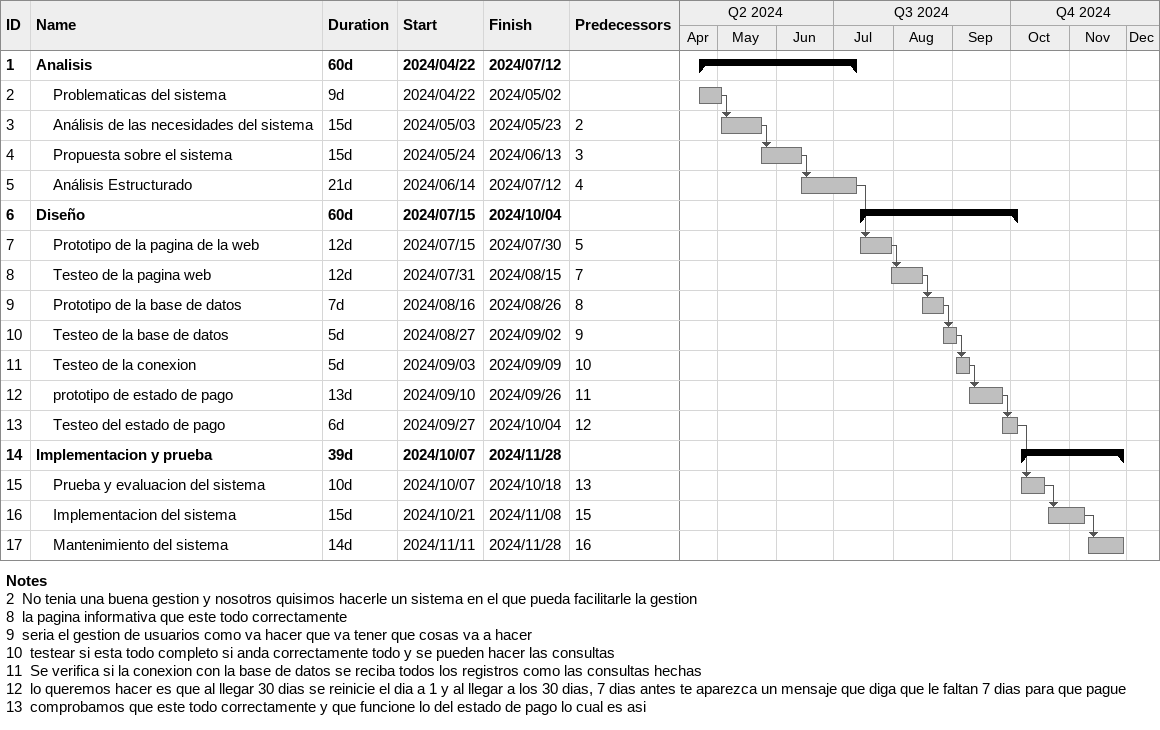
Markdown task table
| ID | Level | Task | Duration | Start | Finish | Predecessors |
|---|---|---|---|---|---|---|
| 1 | 1 | **Analisis** | 60d | 2024-04-22 | 2024-07-12 |  |
| 2 | 2 | Problematicas del sistema | 9d | 2024-04-22 | 2024-05-02 |  |
| 3 | 2 | Análisis de las necesidades del sistema | 15d | 2024-05-03 | 2024-05-23 | 2 |
| 4 | 2 | Propuesta sobre el sistema | 15d | 2024-05-24 | 2024-06-13 | 3 |
| 5 | 2 | Análisis Estructurado | 21d | 2024-06-14 | 2024-07-12 | 4 |
| 6 | 1 | **Diseño** | 60d | 2024-07-15 | 2024-10-04 |  |
| 7 | 2 | Prototipo de la pagina de la web | 12d | 2024-07-15 | 2024-07-30 | 5 |
| 8 | 2 | Testeo de la pagina web | 12d | 2024-07-31 | 2024-08-15 | 7 |
| 9 | 2 | Prototipo de la base de datos | 7d | 2024-08-16 | 2024-08-26 | 8 |
| 10 | 2 | Testeo de la base de datos | 5d | 2024-08-27 | 2024-09-02 | 9 |
| 11 | 2 | Testeo de la conexion | 5d | 2024-09-03 | 2024-09-09 | 10 |
| 12 | 2 | prototipo de estado de pago | 13d | 2024-09-10 | 2024-09-26 | 11 |
| 13 | 2 | Testeo del estado de pago | 6d | 2024-09-27 | 2024-10-04 | 12 |
| 14 | 1 | **Implementacion y prueba** | 39d | 2024-10-07 | 2024-11-28 |  |
| 15 | 2 | Prueba y evaluacion del sistema | 10d | 2024-10-07 | 2024-10-18 | 13 |
| 16 | 2 | Implementacion del sistema | 15d | 2024-10-21 | 2024-11-08 | 15 |
| 17 | 2 | Mantenimiento del sistema | 14d | 2024-11-11 | 2024-11-28 | 16 |

Notes
- 2: No tenia una buena gestion y nosotros quisimos hacerle un sistema en el que pueda facilitarle la gestion
- 8: la pagina informativa que este todo correctamente
- 9: seria el gestion de usuarios como va hacer que va tener que cosas va a hacer
- 10: testear si esta todo completo si anda correctamente todo y se pueden hacer las consultas
- 11: Se verifica si la conexion con la base de datos se reciba todos los registros como las consultas hechas
- 12: lo queremos hacer es que al llegar 30 dias se reinicie el dia a 1 y al llegar a los 30 dias, 7 dias antes te aparezca un mensaje que diga que le faltan 7 dias para que pague
- 13: comprobamos que este todo correctamente y que funcione lo del estado de pago lo cual es asi
